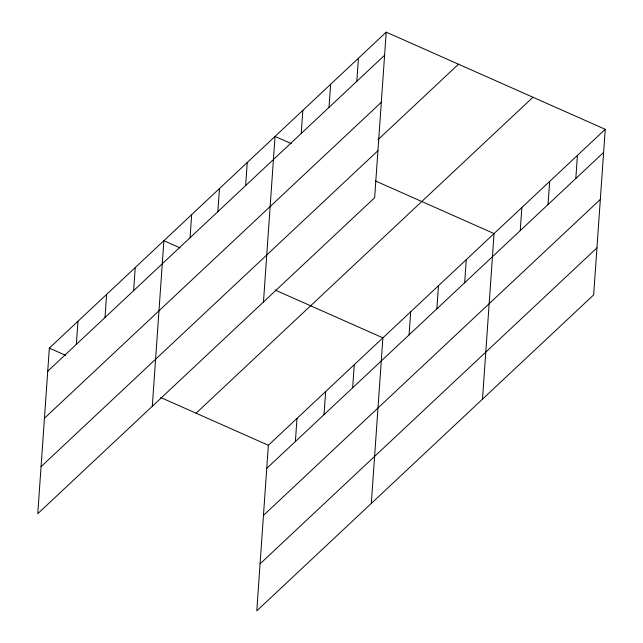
<?xml version="1.0" encoding="UTF-8"?>
<svg xmlns="http://www.w3.org/2000/svg" width="643" height="643" viewBox="0 0 643 643"><rect width="100%" height="100%" fill="white"/><g stroke="black" fill="none" stroke-linecap="round" stroke-linejoin="round"><path stroke-width="0.96" d="M386.218 32.15L49.342 348.112L37.768 513.693L374.644 197.731L386.218 32.15L605.232 129.307L593.658 294.888L256.782 610.85L268.356 445.269L605.232 129.307M76.364 344.367L77.98 321.259M104.994 317.505L106.617 294.398M133.631 290.652L135.247 267.544M152.303 406.263L163.885 240.691L180.144 247.901M190.055 237.725L191.678 214.617M217.848 211.66L219.464 188.552M245.642 185.594L247.258 162.486M263.469 301.993L275.051 136.42L291.311 143.63M301.229 133.455L302.845 110.355M295.378 441.524L296.994 418.416M329.023 107.389L330.639 84.281M324.016 414.663L325.631 391.555M356.809 81.323L358.424 58.216M352.645 387.809L354.261 364.702M371.316 503.421L382.898 337.84L275.204 290.073M409.077 334.882L410.692 311.775M436.862 308.817L438.478 285.709M464.656 282.751L466.271 259.643M482.483 399.15L494.065 233.578L375.48 180.972M520.243 230.612L521.859 207.512M548.037 204.546L549.652 181.439M575.823 178.481L577.438 155.373M47.727 371.22L384.602 55.258M44.439 418.239L381.315 102.269M378.044 139.668L458.491 64.212M41.056 466.673L377.931 150.711M196.083 413.208L532.959 97.246M266.741 468.377L603.616 152.415M263.453 515.397L600.329 199.426M260.069 563.831L596.945 247.868M49.342 348.112L65.61 355.33M160.67 397.503L268.356 445.269"/></g></svg>
